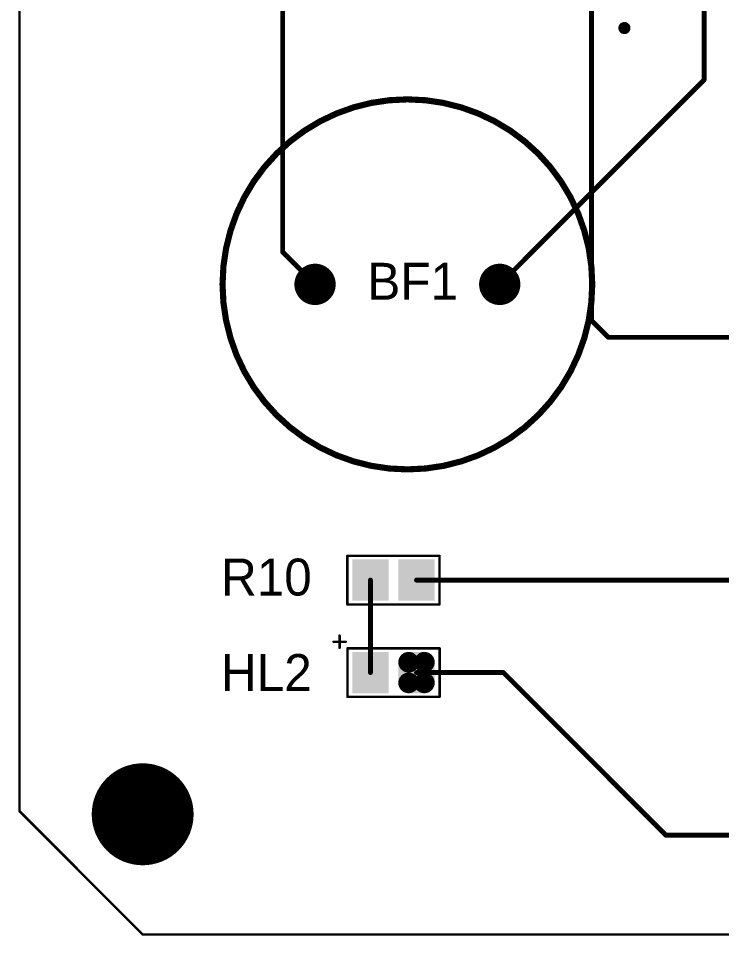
# Model space of a CAD drawing. Header units: millimetres. Extents: x 242 to 402, y 147 to 267.
# Drawn here: x 241.89 to 270.9, y 146.76 to 184.58 of the extents above; entities that cross this region are included whole.
import ezdxf

# ---------------------------------------------------------------- set-up
doc = ezdxf.new("R2010")
doc.units = ezdxf.units.MM
for name, color, linetype in [('BottomLayer', 5, 'Continuous'), ('BottomSolder', 6, 'Continuous'), ('Mechanical15', 56, 'Continuous'), ('PadHoleLayer', 156, 'Continuous'), ('TopLayer', 1, 'Continuous'), ('TopOverlay', 2, 'Continuous'), ('TopPaste', 8, 'Continuous'), ('TopSolder', 216, 'Continuous')]:
    doc.layers.add(name, color=color, linetype=linetype)

msp = doc.modelspace()

# ---------------------------------------------------------------- linework, layer by layer
at = {"layer": 'BottomLayer', "const_width": 0.2}
for points in [[(270.18, 182.042), (270.18, 194.132)], [(261.747, 173.609), (270.18, 182.042)]]:
    msp.add_lwpolyline(points, dxfattribs=at)
at = {"layer": 'BottomLayer'}
for points, const_width in [([(270.13, 182.042, 1), (270.23, 182.042, 1)], 0.1), ([(270.13, 182.042, 1), (270.23, 182.042, 1)], 0.1), ([(253.752, 173.609, 1), (254.502, 173.609, 1)], 0.75), ([(261.372, 173.609, 1), (262.122, 173.609, 1)], 0.75), ([(261.697, 173.609, 1), (261.797, 173.609, 1)], 0.1), ([(246.015, 151.765, 1), (248.015, 151.765, 1)], 2)]:
    msp.add_lwpolyline(points, format="xyb", close=True, dxfattribs=dict(at, const_width=const_width))
at = {"layer": 'BottomSolder'}
for points, const_width in [([(253.701, 173.609, 1), (254.553, 173.609, 1)], 0.852), ([(261.321, 173.609, 1), (262.173, 173.609, 1)], 0.852), ([(245.964, 151.765, 1), (248.066, 151.765, 1)], 2.102)]:
    msp.add_lwpolyline(points, format="xyb", close=True, dxfattribs=dict(at, const_width=const_width))
at = {"layer": 'Mechanical15', "const_width": 0.1}
for points in [[(241.935, 151.892), (241.935, 261.62)], [(241.935, 151.892), (247.015, 146.812)], [(247.015, 146.812), (396.875, 146.812)]]:
    msp.add_lwpolyline(points, dxfattribs=at)
at = {"layer": 'Mechanical15', "const_width": 0.05}
for points in [[(241.91, 151.892, 1), (241.96, 151.892, 1)], [(241.91, 151.892, 1), (241.96, 151.892, 1)], [(246.99, 146.812, 1), (247.04, 146.812, 1)], [(246.99, 146.812, 1), (247.04, 146.812, 1)]]:
    msp.add_lwpolyline(points, format="xyb", close=True, dxfattribs=at)
at = {"layer": 'PadHoleLayer'}
for points, const_width in [([(253.902, 173.609, 1), (254.352, 173.609, 1)], 0.45), ([(261.522, 173.609, 1), (261.972, 173.609, 1)], 0.45), ([(246.265, 151.765, 1), (247.765, 151.765, 1)], 1.5)]:
    msp.add_lwpolyline(points, format="xyb", close=True, dxfattribs=dict(at, const_width=const_width))
at = {"layer": 'TopLayer', "const_width": 0.2}
for points in [[(265.532, 172.123), (265.532, 197.46)], [(252.791, 174.945), (252.791, 188.722)], [(252.791, 174.945), (254.127, 173.609)], [(266.23, 171.425), (265.532, 172.123)], [(266.23, 171.425), (275.844, 171.425)], [(256.413, 157.607), (256.413, 161.417)], [(258.313, 161.417), (279.707, 161.417)], [(258.313, 157.607), (261.899, 157.607)], [(261.899, 157.607), (268.605, 150.901)], [(268.605, 150.901), (308.928, 150.901)]]:
    msp.add_lwpolyline(points, dxfattribs=at)
at = {"layer": 'TopLayer'}
for points, const_width in [([(252.741, 174.945, 1), (252.841, 174.945, 1)], 0.1), ([(252.741, 174.945, 1), (252.841, 174.945, 1)], 0.1), ([(253.752, 173.609, 1), (254.502, 173.609, 1)], 0.75), ([(261.372, 173.609, 1), (262.122, 173.609, 1)], 0.75), ([(254.077, 173.609, 1), (254.177, 173.609, 1)], 0.1), ([(265.482, 172.123, 1), (265.582, 172.123, 1)], 0.1), ([(265.482, 172.123, 1), (265.582, 172.123, 1)], 0.1), ([(266.18, 171.425, 1), (266.28, 171.425, 1)], 0.1), ([(266.18, 171.425, 1), (266.28, 171.425, 1)], 0.1), ([(256.363, 161.417, 1), (256.463, 161.417, 1)], 0.1), ([(258.263, 161.417, 1), (258.363, 161.417, 1)], 0.1), ([(257.826, 158.032, 1), (258.151, 158.032, 1)], 0.325), ([(258.476, 158.032, 1), (258.801, 158.032, 1)], 0.325), ([(256.363, 157.607, 1), (256.463, 157.607, 1)], 0.1), ([(258.263, 157.607, 1), (258.363, 157.607, 1)], 0.1), ([(261.849, 157.607, 1), (261.949, 157.607, 1)], 0.1), ([(261.849, 157.607, 1), (261.949, 157.607, 1)], 0.1), ([(257.826, 157.182, 1), (258.151, 157.182, 1)], 0.325), ([(258.476, 157.182, 1), (258.801, 157.182, 1)], 0.325), ([(246.015, 151.765, 1), (248.015, 151.765, 1)], 2), ([(268.555, 150.901, 1), (268.655, 150.901, 1)], 0.1), ([(268.555, 150.901, 1), (268.655, 150.901, 1)], 0.1)]:
    msp.add_lwpolyline(points, format="xyb", close=True, dxfattribs=dict(at, const_width=const_width))
for points in [[(255.763, 162.167), (255.763, 160.667), (257.063, 162.167), (257.063, 160.667)], [(257.663, 162.167), (257.663, 160.667), (258.963, 162.167), (258.963, 160.667)], [(257.063, 156.857), (257.063, 158.357), (255.763, 156.857), (255.763, 158.357)], [(258.638, 156.857), (258.638, 158.357), (257.988, 156.857), (257.988, 158.357)], [(258.963, 157.182), (258.963, 158.032), (257.663, 157.182), (257.663, 158.032)]]:
    msp.add_solid(points, dxfattribs=at)
at = {"layer": 'TopOverlay'}
for points, const_width in [([(267.016, 184.175, 1), (266.765, 184.175, 1)], 0.25), ([(266.703, 184.175, 1), (266.828, 184.175, 1)], 0.125), ([(266.953, 184.175, 1), (267.078, 184.175, 1)], 0.125), ([(265.564, 173.609, 1), (250.31, 173.609, 1)], 0.254), ([(250.247, 173.609, 1), (250.374, 173.609, 1)], 0.127), ([(265.5, 173.609, 1), (265.627, 173.609, 1)], 0.127), ([(255.433, 162.417, 1), (255.483, 162.417, 1)], 0.05), ([(255.433, 162.417, 1), (255.483, 162.417, 1)], 0.05), ([(259.238, 162.417, 1), (259.288, 162.417, 1)], 0.05), ([(259.238, 162.417, 1), (259.288, 162.417, 1)], 0.05), ([(255.433, 160.417, 1), (255.483, 160.417, 1)], 0.05), ([(255.433, 160.417, 1), (255.483, 160.417, 1)], 0.05), ([(259.238, 160.517, 1), (259.288, 160.517, 1)], 0.05), ([(259.238, 160.517, 1), (259.288, 160.517, 1)], 0.05), ([(259.238, 160.417, 1), (259.288, 160.417, 1)], 0.05), ([(259.238, 160.417, 1), (259.288, 160.417, 1)], 0.05), ([(254.862, 158.877, 1), (254.912, 158.877, 1)], 0.05), ([(255.116, 159.131, 1), (255.166, 159.131, 1)], 0.05), ([(255.37, 158.877, 1), (255.42, 158.877, 1)], 0.05), ([(255.116, 158.623, 1), (255.166, 158.623, 1)], 0.05), ([(255.438, 158.607, 1), (255.488, 158.607, 1)], 0.05), ([(255.438, 158.607, 1), (255.488, 158.607, 1)], 0.05), ([(255.438, 158.507, 1), (255.488, 158.507, 1)], 0.05), ([(255.438, 158.507, 1), (255.488, 158.507, 1)], 0.05), ([(259.243, 158.607, 1), (259.293, 158.607, 1)], 0.05), ([(259.243, 158.607, 1), (259.293, 158.607, 1)], 0.05), ([(255.438, 156.607, 1), (255.488, 156.607, 1)], 0.05), ([(255.438, 156.607, 1), (255.488, 156.607, 1)], 0.05), ([(259.243, 156.607, 1), (259.293, 156.607, 1)], 0.05), ([(259.243, 156.607, 1), (259.293, 156.607, 1)], 0.05)]:
    msp.add_lwpolyline(points, format="xyb", close=True, dxfattribs=dict(at, const_width=const_width))
at = {"layer": 'TopOverlay', "const_width": 0.1}
for points in [[(255.458, 160.417), (255.458, 162.417)], [(255.458, 162.417), (259.263, 162.417)], [(259.263, 160.517), (259.263, 162.417)], [(255.458, 160.417), (259.263, 160.417)], [(259.263, 160.417), (259.263, 160.517)], [(254.887, 158.877), (255.395, 158.877)], [(255.141, 158.623), (255.141, 159.131)], [(255.463, 158.607), (259.268, 158.607)], [(255.463, 158.507), (255.463, 158.607)], [(255.463, 156.607), (255.463, 158.507)], [(259.268, 156.607), (259.268, 158.607)], [(255.463, 156.607), (259.268, 156.607)]]:
    msp.add_lwpolyline(points, dxfattribs=at)
at = {"layer": 'TopPaste', "const_width": 0.325}
for points in [[(257.826, 158.032, 1), (258.151, 158.032, 1)], [(258.476, 158.032, 1), (258.801, 158.032, 1)], [(257.826, 157.182, 1), (258.151, 157.182, 1)], [(258.476, 157.182, 1), (258.801, 157.182, 1)]]:
    msp.add_lwpolyline(points, format="xyb", close=True, dxfattribs=at)
at = {"layer": 'TopPaste'}
for points in [[(255.763, 162.167), (255.763, 160.667), (257.063, 162.167), (257.063, 160.667)], [(257.663, 162.167), (257.663, 160.667), (258.963, 162.167), (258.963, 160.667)], [(257.063, 156.857), (257.063, 158.357), (255.763, 156.857), (255.763, 158.357)], [(258.638, 156.857), (258.638, 158.357), (257.988, 156.857), (257.988, 158.357)], [(258.963, 157.182), (258.963, 158.032), (257.663, 157.182), (257.663, 158.032)]]:
    msp.add_solid(points, dxfattribs=at)
at = {"layer": 'TopSolder'}
for points, const_width in [([(253.701, 173.609, 1), (254.553, 173.609, 1)], 0.852), ([(261.321, 173.609, 1), (262.173, 173.609, 1)], 0.852), ([(257.775, 158.032, 1), (258.201, 158.032, 1)], 0.427), ([(258.425, 158.032, 1), (258.851, 158.032, 1)], 0.427), ([(257.775, 157.182, 1), (258.201, 157.182, 1)], 0.427), ([(258.425, 157.182, 1), (258.851, 157.182, 1)], 0.427), ([(245.964, 151.765, 1), (248.066, 151.765, 1)], 2.102)]:
    msp.add_lwpolyline(points, format="xyb", close=True, dxfattribs=dict(at, const_width=const_width))
for points in [[(255.661, 162.269), (255.661, 160.565), (257.165, 162.269), (257.165, 160.565)], [(257.561, 162.269), (257.561, 160.565), (259.065, 162.269), (259.065, 160.565)], [(257.165, 156.755), (257.165, 158.459), (255.661, 156.755), (255.661, 158.459)], [(258.638, 156.755), (258.638, 158.459), (257.988, 156.755), (257.988, 158.459)], [(259.065, 157.182), (259.065, 158.032), (257.561, 157.182), (257.561, 158.032)]]:
    msp.add_solid(points, dxfattribs=at)

# ---------------------------------------------------------------- texts
at = {"layer": 'TopOverlay'}
for s, p in [('BF1', (256.286, 172.974)), ('R10', (250.251, 160.782)), ('HL2', (250.251, 156.845))]:
    msp.add_text(s, height=1.524, dxfattribs=at).set_placement(p)

doc.saveas('drawing.dxf')
